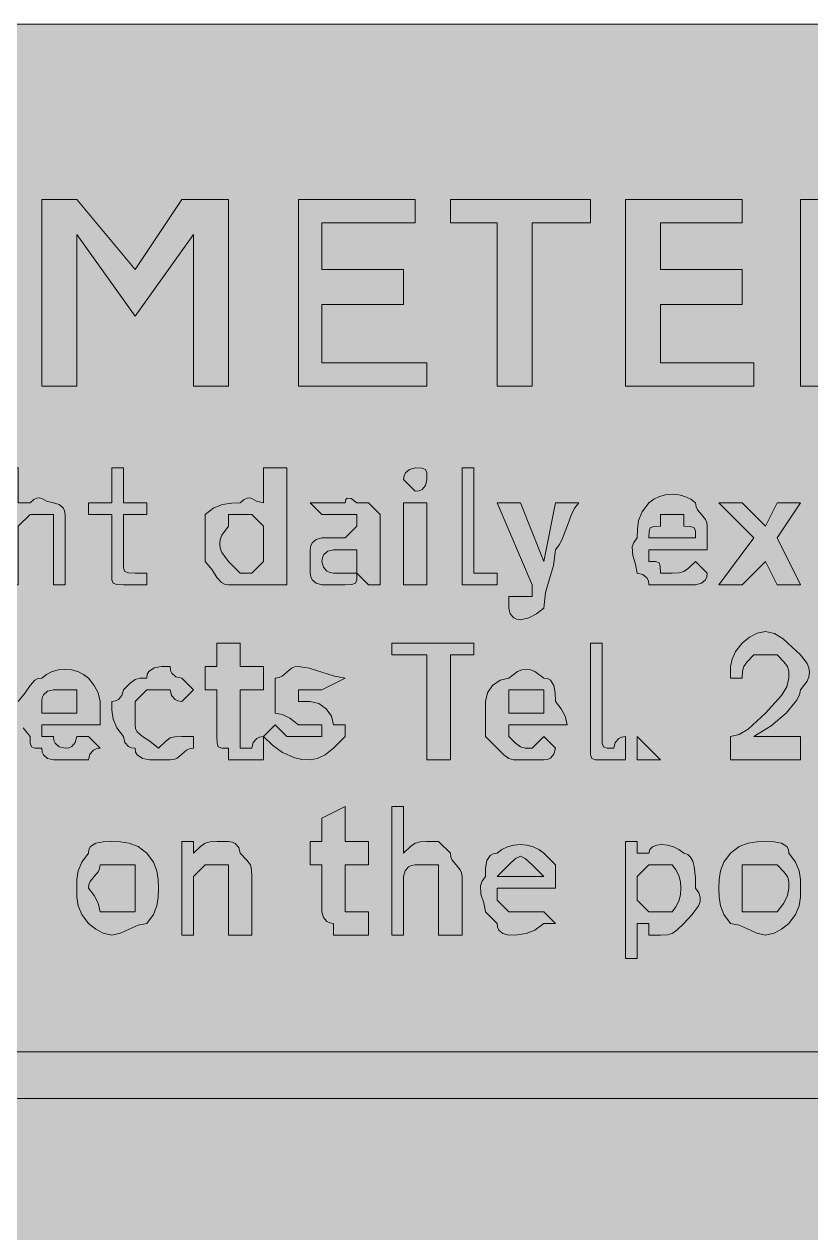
# Model space of a CAD drawing. Header units: metres. Extents: x 10 to 558, y 10 to 259.
# Drawn here: x 284 to 364.8, y 134.5 to 258.7 of the extents above; entities that cross this region are included whole.
import ezdxf

# ---------------------------------------------------------------- set-up
doc = ezdxf.new("R2010")
doc.units = ezdxf.units.M
for name, color, linetype, true_color in [('FILL_FIREBRICK_C36B00', 7, 'Continuous', 0xc36b00), ('FILL_WHITE_FFFFFF', 7, 'Continuous', 0xffffff), ('STROKE_WHITE_FFFFFF', 7, 'Continuous', 0xffffff)]:
    doc.layers.add(name, color=color, linetype=linetype, true_color=true_color)

msp = doc.modelspace()

# ---------------------------------------------------------------- hatches: boundary and pattern name
at = {"layer": 'FILL_FIREBRICK_C36B00', "true_color": 0xc36b00}
h = msp.add_hatch(color=7, dxfattribs=at)
h.dxf.hatch_style = 1
h.paths.add_polyline_path([(551.8, 258.67), (552.54, 258.51), (553.8, 257.97), (554.83, 257.2), (555.75, 256.32), (556.54, 255.82), (557.14, 255.23), (557.56, 254.59), (557.85, 253.92), (558.11, 252.61), (558.15, 251.52), (558.15, 17.52), (558.15, 15.12), (557.44, 14.24), (556.95, 13.47), (556.46, 12.93), (556.15, 12.77), (555.75, 12.72), (555.3, 11.93), (554.83, 11.33), (554.34, 10.91), (553.8, 10.62), (552.54, 10.36), (550.95, 10.32), (16.95, 10.32), (13.35, 10.32), (13.3, 10.72), (13.14, 11.03), (12.6, 11.52), (11.83, 12.01), (10.95, 12.72), (10.26, 13.64), (9.9, 14.67), (9.77, 15.93), (9.75, 17.52), (9.75, 251.52), (9.75, 253.92), (9.8, 254.32), (9.94, 254.63), (10.35, 255.12), (10.76, 255.61), (10.9, 255.92), (10.95, 256.32), (11.83, 256.51), (12.6, 256.92), (13.35, 257.52), (14.25, 257.71), (15.15, 258.12), (16.05, 258.53), (16.95, 258.72), (550.95, 258.72), (551.8, 258.67)])
at = {"layer": 'FILL_WHITE_FFFFFF', "true_color": 0xffffff}
h = msp.add_hatch(color=7, dxfattribs=at)
h.dxf.hatch_style = 1
h.paths.add_polyline_path([(285.75, 240.72), (289.35, 240.72), (295.35, 233.52), (300.15, 240.72), (304.95, 240.72), (304.95, 221.52), (301.35, 221.52), (301.35, 237.12), (295.35, 228.72), (289.35, 237.12), (289.35, 221.52), (285.75, 221.52), (285.75, 240.72)])
h = msp.add_hatch(color=7, dxfattribs=at)
h.dxf.hatch_style = 1
h.paths.add_polyline_path([(312.15, 240.72), (324.15, 240.72), (324.15, 238.32), (314.55, 238.32), (314.55, 233.52), (322.95, 233.52), (322.95, 229.92), (314.55, 229.92), (314.55, 223.92), (325.35, 223.92), (325.35, 221.52), (312.15, 221.52), (312.15, 240.72)])
h = msp.add_hatch(color=7, dxfattribs=at)
h.dxf.hatch_style = 1
h.paths.add_polyline_path([(342.15, 238.32), (336.15, 238.32), (336.15, 221.52), (332.55, 221.52), (332.55, 238.32), (327.75, 238.32), (327.75, 240.72), (342.15, 240.72), (342.15, 238.32)])
h = msp.add_hatch(color=7, dxfattribs=at)
h.dxf.hatch_style = 1
h.paths.add_polyline_path([(345.75, 240.72), (357.75, 240.72), (357.75, 238.32), (349.35, 238.32), (349.35, 233.52), (357.75, 233.52), (357.75, 229.92), (349.35, 229.92), (349.35, 223.92), (358.95, 223.92), (358.95, 221.52), (345.75, 221.52), (345.75, 240.72)])
h = msp.add_hatch(color=7, dxfattribs=at)
h.dxf.hatch_style = 1
h.paths.add_polyline_path([(373.35, 240.72), (374.25, 240.66), (375.11, 240.48), (375.92, 240.15), (376.65, 239.67), (377.26, 239.02), (377.74, 238.19), (378.04, 237.16), (378.15, 235.92), (378.09, 234.97), (377.92, 233.95), (377.64, 232.9), (377.25, 231.87), (376.74, 230.89), (376.12, 230.01), (375.39, 229.28), (374.55, 228.72), (378.15, 221.52), (374.55, 221.52), (370.95, 228.72), (367.35, 228.72), (367.35, 221.52), (363.75, 221.52), (363.75, 240.72), (373.35, 240.72)])
h.paths.add_polyline_path([(374.55, 232.32), (374.55, 234.72), (374.55, 237.12), (373.67, 237.81), (372.9, 238.17), (372.15, 238.32), (367.35, 238.32), (367.35, 232.32), (372.15, 232.32), (374.55, 232.32)], flags=16)
h = msp.add_hatch(color=7, dxfattribs=at)
h.dxf.hatch_style = 1
h.paths.add_polyline_path([(286.95, 208.32), (285.75, 208.32), (284.55, 208.32), (283.35, 207.12), (283.35, 201.12), (282.15, 201.12), (282.15, 213.12), (283.35, 213.12), (283.35, 209.52), (284.55, 209.52), (284.95, 209.86), (285.26, 210.03), (285.52, 210.05), (285.75, 209.97), (286.24, 209.69), (286.95, 209.52), (287.55, 209.37), (287.96, 209.01), (288.1, 208.72), (288.15, 208.32), (288.15, 207.12), (288.15, 201.12), (286.95, 201.12), (286.95, 207.12), (286.95, 208.32)])
h = msp.add_hatch(color=7, dxfattribs=at)
h.dxf.hatch_style = 1
h.paths.add_polyline_path([(294.17, 202.83), (294.3, 202.47), (294.66, 202.34), (295.35, 202.32), (296.55, 202.32), (296.55, 201.12), (294.15, 201.12), (293.46, 201.14), (293.1, 201.27), (292.97, 201.63), (292.95, 202.32), (292.95, 208.32), (290.55, 208.32), (290.55, 209.52), (292.95, 209.52), (292.95, 213.12), (294.15, 213.12), (294.15, 209.52), (296.55, 209.52), (296.55, 208.32), (294.15, 208.32), (294.15, 203.52), (294.17, 202.83)])
h = msp.add_hatch(color=7, dxfattribs=at)
h.dxf.hatch_style = 1
h.paths.add_polyline_path([(306.15, 201.12), (304.95, 201.12), (304.55, 201.17), (304.24, 201.33), (303.75, 201.87), (303.26, 202.64), (302.55, 203.52), (302.55, 208.32), (303.45, 209.01), (304.35, 209.37), (305.25, 209.5), (306.15, 209.52), (306.55, 209.86), (306.86, 210.03), (307.12, 210.05), (307.35, 209.97), (307.84, 209.69), (308.55, 209.52), (308.55, 213.12), (310.95, 213.12), (310.95, 201.12), (308.55, 201.12), (307.35, 201.12), (306.15, 201.12)])
h.paths.add_polyline_path([(308.55, 204.72), (308.55, 205.92), (308.55, 207.12), (307.35, 208.32), (304.95, 208.32), (304.95, 207.12), (304.27, 206.22), (304.11, 205.77), (304.05, 205.32), (304.11, 204.87), (304.27, 204.42), (304.95, 203.52), (306.15, 202.32), (307.35, 202.32), (308.55, 203.52), (308.55, 204.72)], flags=16)
h = msp.add_hatch(color=7, dxfattribs=at)
h.dxf.hatch_style = 1
h.paths.add_polyline_path([(325.2, 211.32), (324.84, 210.91), (324.55, 210.77), (324.15, 210.72), (322.95, 211.92), (323, 212.32), (323.14, 212.61), (323.55, 212.97), (324.15, 213.12), (324.84, 213.1), (325.2, 212.97), (325.33, 212.61), (325.35, 211.92), (325.2, 211.32)])
h = msp.add_hatch(color=7, dxfattribs=at)
h.dxf.hatch_style = 1
h.paths.add_polyline_path([(328.95, 213.12), (330.15, 213.12), (330.15, 203.52), (330.15, 202.32), (331.35, 202.32), (332.55, 202.32), (332.55, 201.12), (331.35, 201.12), (330.15, 201.12), (328.95, 201.12), (328.95, 202.32), (328.95, 213.12)])
h = msp.add_hatch(color=7, dxfattribs=at)
h.dxf.hatch_style = 1
h.paths.add_polyline_path([(318, 201.27), (317.64, 201.14), (316.95, 201.12), (315.75, 201.12), (314.55, 201.12), (313.95, 201.27), (313.54, 201.63), (313.4, 201.92), (313.35, 202.32), (313.35, 203.52), (313.35, 204.72), (313.4, 205.12), (313.54, 205.41), (313.95, 205.77), (314.55, 205.92), (315.75, 205.92), (316.95, 205.92), (318.15, 207.12), (318.15, 208.32), (316.95, 208.32), (315.75, 208.32), (314.55, 208.32), (313.35, 209.52), (314.55, 209.52), (316.95, 209.52), (317, 209.86), (317.14, 210.03), (317.55, 209.97), (318.15, 209.52), (319.35, 209.52), (320.55, 208.32), (320.55, 205.92), (320.55, 203.52), (320.55, 202.32), (320.55, 201.12), (319.35, 201.12), (318.15, 202.32), (318.13, 201.63), (318, 201.27)])
h.paths.add_polyline_path([(318.15, 203.52), (318.15, 204.72), (316.95, 204.72), (315.75, 204.72), (315.15, 204.57), (314.74, 204.21), (314.6, 203.92), (314.55, 203.52), (314.7, 202.92), (315.06, 202.51), (315.35, 202.37), (315.75, 202.32), (316.95, 202.32), (318.15, 202.32), (318.15, 203.52)], flags=16)
h = msp.add_hatch(color=7, dxfattribs=at)
h.dxf.hatch_style = 1
h.paths.add_polyline_path([(348.1, 201.52), (347.96, 201.81), (347.55, 202.17), (346.95, 202.32), (346.78, 203.22), (346.5, 204.12), (346.44, 205.02), (346.61, 205.47), (346.95, 205.92), (346.97, 206.82), (347.1, 207.72), (347.46, 208.62), (348.15, 209.52), (348.65, 209.91), (349.24, 210.19), (349.88, 210.36), (350.55, 210.42), (351.22, 210.36), (351.86, 210.19), (352.45, 209.91), (352.95, 209.52), (353, 209.12), (353.14, 208.81), (353.55, 208.32), (353.96, 207.83), (354.1, 207.52), (354.15, 207.12), (354.15, 204.72), (348.15, 204.72), (348.15, 203.52), (348.84, 203.5), (349.2, 203.37), (349.33, 203.01), (349.35, 202.32), (350.55, 202.32), (351.26, 202.34), (351.75, 202.47), (352.24, 202.83), (352.95, 203.52), (354.15, 202.32), (354.1, 201.92), (353.96, 201.63), (353.55, 201.27), (352.95, 201.12), (349.35, 201.12), (348.15, 201.12), (348.1, 201.52)])
h.paths.add_polyline_path([(352.93, 206.61), (352.8, 206.97), (352.44, 207.1), (351.75, 207.12), (351.75, 208.32), (349.35, 208.32), (349.35, 207.12), (348.66, 207.1), (348.3, 206.97), (348.17, 206.61), (348.15, 205.92), (352.95, 205.92), (352.93, 206.61)], flags=16)
h = msp.add_hatch(color=7, dxfattribs=at)
h.dxf.hatch_style = 1
h.paths.add_polyline_path([(322.95, 201.12), (322.95, 209.52), (325.35, 209.52), (325.35, 201.12), (322.95, 201.12)])
h = msp.add_hatch(color=7, dxfattribs=at)
h.dxf.hatch_style = 1
h.paths.add_polyline_path([(336.15, 201.12), (332.55, 209.52), (334.95, 209.52), (337.35, 203.52), (338.55, 209.52), (340.95, 209.52), (340.55, 209.02), (340.24, 208.43), (339.75, 207.12), (339.26, 205.81), (338.95, 205.22), (338.55, 204.72), (338.36, 203.11), (337.95, 201.72), (337.54, 200.33), (337.35, 198.72), (336.6, 198.12), (335.83, 197.71), (334.95, 197.52), (334.55, 197.57), (334.26, 197.71), (333.9, 198.12), (333.75, 198.72), (333.75, 199.92), (334.95, 199.92), (336.15, 199.92), (336.15, 201.12)])
h = msp.add_hatch(color=7, dxfattribs=at)
h.dxf.hatch_style = 1
h.paths.add_polyline_path([(360.15, 203.52), (357.75, 201.12), (355.35, 201.12), (358.95, 205.92), (355.35, 209.52), (357.75, 209.52), (360.15, 207.12), (361.35, 209.52), (363.75, 209.52), (361.35, 205.92), (363.75, 201.12), (361.35, 201.12), (360.15, 203.52)])
h = msp.add_hatch(color=7, dxfattribs=at)
h.dxf.hatch_style = 1
h.paths.add_polyline_path([(356.55, 191.52), (356.55, 192.72), (356.7, 193.47), (357.06, 194.24), (357.75, 195.12), (358.5, 195.72), (359.27, 196.13), (360.15, 196.32), (361.05, 196.11), (361.95, 195.57), (363.75, 193.92), (364.42, 193.02), (364.59, 192.57), (364.65, 192.12), (364.59, 191.67), (364.42, 191.22), (363.75, 190.32), (363.64, 189.82), (363.34, 189.23), (362.25, 187.92), (360.71, 186.61), (358.95, 185.52), (363.75, 185.52), (363.75, 183.12), (356.55, 183.12), (356.55, 185.52), (357.45, 185.73), (358.35, 186.27), (360.15, 187.92), (361.8, 189.72), (362.34, 190.62), (362.55, 191.52), (362.53, 192.23), (362.4, 192.72), (362.04, 193.21), (361.35, 193.92), (360.15, 193.92), (358.95, 193.92), (358.26, 193.21), (357.9, 192.72), (357.77, 192.23), (357.75, 191.52), (356.55, 191.52)])
h = msp.add_hatch(color=7, dxfattribs=at)
h.dxf.hatch_style = 1
h.paths.add_polyline_path([(306.15, 184.32), (307.35, 184.32), (307.5, 184.92), (307.86, 185.33), (308.15, 185.47), (308.55, 185.52), (308.55, 183.12), (304.95, 183.12), (304.95, 184.32), (304.26, 184.34), (303.9, 184.47), (303.77, 184.83), (303.75, 185.52), (303.75, 190.32), (302.55, 190.32), (302.55, 192.72), (303.75, 192.72), (303.75, 195.12), (306.15, 195.12), (306.15, 192.72), (308.55, 192.72), (308.55, 190.32), (306.15, 190.32), (306.15, 185.52), (306.15, 184.32)])
h = msp.add_hatch(color=7, dxfattribs=at)
h.dxf.hatch_style = 1
h.paths.add_polyline_path([(330.15, 193.92), (327.75, 193.92), (327.75, 183.12), (325.35, 183.12), (325.35, 193.92), (321.75, 193.92), (321.75, 195.12), (330.15, 195.12), (330.15, 193.92)])
h = msp.add_hatch(color=7, dxfattribs=at)
h.dxf.hatch_style = 1
h.paths.add_polyline_path([(342.15, 195.12), (343.35, 195.12), (343.35, 185.52), (343.37, 184.83), (343.5, 184.47), (343.86, 184.34), (344.55, 184.32), (344.7, 184.92), (345.06, 185.33), (345.35, 185.47), (345.75, 185.52), (345.75, 183.12), (344.55, 183.12), (343.35, 183.12), (342.66, 183.14), (342.3, 183.27), (342.17, 183.63), (342.15, 184.32), (342.15, 185.52), (342.15, 195.12)])
h = msp.add_hatch(color=7, dxfattribs=at)
h.dxf.hatch_style = 1
h.paths.add_polyline_path([(298.46, 185.01), (298.95, 185.37), (299.44, 185.5), (300.15, 185.52), (301.35, 185.52), (301.35, 184.32), (300.95, 184.27), (300.64, 184.13), (300.15, 183.72), (299.66, 183.31), (299.35, 183.17), (298.95, 183.12), (297.75, 183.12), (296.87, 183.14), (296.1, 183.27), (295.56, 183.63), (295.4, 183.92), (295.35, 184.32), (294.95, 184.37), (294.66, 184.51), (294.3, 184.92), (294.15, 185.52), (293.46, 186.42), (293.1, 187.32), (292.97, 188.22), (292.95, 189.12), (293.35, 189.17), (293.64, 189.31), (294, 189.72), (294.15, 190.32), (294.86, 191.01), (295.35, 191.37), (295.84, 191.5), (296.55, 191.52), (296.6, 191.92), (296.76, 192.21), (297.3, 192.57), (298.07, 192.7), (298.95, 192.72), (299, 192.32), (299.14, 192.03), (299.55, 191.67), (300.15, 191.52), (301.35, 190.32), (300.15, 189.12), (299.75, 189.17), (299.46, 189.31), (299.1, 189.72), (298.95, 190.32), (296.55, 190.32), (295.35, 189.12), (295.35, 186.72), (295.4, 186.32), (295.56, 186.01), (296.1, 185.52), (296.87, 185.03), (297.75, 184.32), (298.46, 185.01)])
h = msp.add_hatch(color=7, dxfattribs=at)
h.dxf.hatch_style = 1
h.paths.add_polyline_path([(313.35, 189.12), (314.23, 188.91), (315, 188.37), (315.54, 187.6), (315.75, 186.72), (316.95, 186.72), (316.95, 185.52), (315.75, 184.32), (314.87, 183.63), (314.1, 183.27), (313.35, 183.12), (312.5, 183.17), (311.76, 183.33), (310.5, 183.87), (309.47, 184.64), (308.55, 185.52), (309.75, 186.72), (310.95, 185.52), (313.35, 185.52), (314.55, 185.52), (314.55, 186.72), (313.35, 186.72), (312.15, 186.72), (311.27, 187.41), (310.5, 187.77), (309.75, 187.92), (309.75, 190.32), (309.75, 191.52), (310.15, 191.57), (310.46, 191.71), (310.95, 192.12), (311.44, 192.53), (311.75, 192.67), (312.15, 192.72), (313.24, 192.53), (314.55, 192.12), (315.86, 191.71), (316.95, 191.52), (314.55, 190.32), (313.35, 190.32), (312.15, 190.32), (312.15, 189.12), (313.35, 189.12)])
h = msp.add_hatch(color=7, dxfattribs=at)
h.dxf.hatch_style = 1
h.paths.add_polyline_path([(285.94, 183.63), (285.8, 183.92), (285.75, 184.32), (285.06, 184.34), (284.7, 184.47), (284.57, 184.83), (284.55, 185.52), (283.86, 186.42), (283.5, 187.32), (283.37, 188.22), (283.35, 189.12), (284.06, 190), (284.55, 190.77), (285.04, 191.31), (285.35, 191.47), (285.75, 191.52), (286.25, 191.91), (286.84, 192.19), (287.48, 192.36), (288.15, 192.42), (288.82, 192.36), (289.46, 192.19), (290.05, 191.91), (290.55, 191.52), (291.15, 190.77), (291.56, 190), (291.75, 189.12), (291.75, 186.72), (285.75, 186.72), (285.75, 185.52), (286.95, 185.52), (287, 185.12), (287.14, 184.83), (287.55, 184.47), (288.15, 184.32), (288.55, 184.37), (288.84, 184.51), (289.2, 184.92), (289.35, 185.52), (290.55, 185.52), (291.75, 184.32), (291.35, 184.27), (291.06, 184.13), (290.7, 183.72), (290.55, 183.12), (286.95, 183.12), (286.35, 183.27), (285.94, 183.63)])
h.paths.add_polyline_path([(289.35, 190.32), (288.15, 190.32), (286.95, 190.32), (286.35, 190.17), (285.94, 189.81), (285.8, 189.52), (285.75, 189.12), (285.75, 187.92), (289.35, 187.92), (289.35, 190.32)], flags=16)
h = msp.add_hatch(color=7, dxfattribs=at)
h.dxf.hatch_style = 1
h.paths.add_polyline_path([(333.75, 183.27), (333.26, 183.63), (332.55, 184.32), (331.35, 185.52), (331.35, 189.12), (331.56, 190), (332.1, 190.77), (332.87, 191.31), (333.75, 191.52), (334.65, 192.19), (335.1, 192.36), (335.55, 192.42), (336, 192.36), (336.45, 192.19), (337.35, 191.52), (337.75, 191.47), (338.04, 191.31), (338.4, 190.77), (338.53, 190), (338.55, 189.12), (339.15, 188.37), (339.56, 187.6), (339.75, 186.72), (333.75, 186.72), (333.75, 185.52), (334.46, 184.83), (334.95, 184.47), (335.44, 184.34), (336.15, 184.32), (337.35, 185.52), (338.55, 184.32), (338.4, 183.72), (338.04, 183.31), (337.75, 183.17), (337.35, 183.12), (334.95, 183.12), (334.24, 183.14), (333.75, 183.27)])
h.paths.add_polyline_path([(337.35, 190.32), (336.15, 190.32), (333.75, 190.32), (333.75, 189.12), (333.75, 187.92), (337.35, 187.92), (337.35, 190.32)], flags=16)
h = msp.add_hatch(color=7, dxfattribs=at)
h.dxf.hatch_style = 1
h.paths.add_polyline_path([(346.95, 185.52), (349.35, 183.12), (346.95, 183.12), (346.95, 185.52)])
h = msp.add_hatch(color=7, dxfattribs=at)
h.dxf.hatch_style = 1
h.paths.add_polyline_path([(318.15, 167.52), (319.35, 167.52), (319.35, 165.12), (315.75, 165.12), (315.75, 166.32), (315.35, 166.37), (315.06, 166.51), (314.7, 166.92), (314.55, 167.52), (314.55, 172.32), (313.35, 172.32), (313.35, 174.72), (314.55, 174.72), (314.55, 177.12), (316.95, 178.32), (316.95, 174.72), (319.35, 174.72), (319.35, 172.32), (316.95, 172.32), (316.95, 167.52), (318.15, 167.52)])
h = msp.add_hatch(color=7, dxfattribs=at)
h.dxf.hatch_style = 1
h.paths.add_polyline_path([(326.55, 172.32), (325.35, 172.32), (324.15, 172.32), (323.75, 172.27), (323.46, 172.13), (323.1, 171.72), (322.95, 171.12), (322.95, 165.12), (321.75, 165.12), (321.75, 178.32), (322.95, 178.32), (322.95, 173.52), (323.66, 174.21), (324.15, 174.57), (324.64, 174.7), (325.35, 174.72), (326.55, 174.72), (327.75, 173.52), (327.8, 173.12), (327.94, 172.81), (328.35, 172.32), (328.76, 171.83), (328.9, 171.52), (328.95, 171.12), (328.95, 165.12), (326.55, 165.12), (326.55, 171.12), (326.55, 172.32)])
h = msp.add_hatch(color=7, dxfattribs=at)
h.dxf.hatch_style = 1
h.paths.add_polyline_path([(289.5, 171.72), (289.86, 172.62), (290.55, 173.52), (290.6, 173.92), (290.76, 174.21), (291.3, 174.57), (292.07, 174.7), (292.95, 174.72), (293.85, 174.7), (294.75, 174.57), (295.65, 174.21), (296.55, 173.52), (297.24, 172.62), (297.6, 171.72), (297.73, 170.82), (297.75, 169.92), (297.73, 169.02), (297.6, 168.12), (297.24, 167.22), (296.55, 166.32), (295.65, 166.13), (294.75, 165.72), (293.85, 165.31), (292.95, 165.12), (292.07, 165.31), (291.3, 165.72), (290.55, 166.32), (289.86, 167.22), (289.5, 168.12), (289.37, 169.02), (289.35, 169.92), (289.37, 170.82), (289.5, 171.72)])
h.paths.add_polyline_path([(291.7, 171.92), (291.56, 171.61), (291.15, 171.12), (290.74, 170.63), (290.6, 170.32), (290.55, 169.92), (291.15, 169.17), (291.56, 168.4), (291.75, 167.52), (292.95, 167.52), (295.35, 167.52), (295.35, 169.92), (295.35, 172.32), (292.95, 172.32), (291.75, 172.32), (291.7, 171.92)], flags=16)
h = msp.add_hatch(color=7, dxfattribs=at)
h.dxf.hatch_style = 1
h.paths.add_polyline_path([(302.55, 172.32), (301.35, 171.12), (301.35, 165.12), (300.15, 165.12), (300.15, 174.72), (301.35, 174.72), (301.35, 173.52), (302.06, 174.21), (302.55, 174.57), (303.04, 174.7), (303.75, 174.72), (304.95, 174.72), (305.35, 174.67), (305.64, 174.53), (306, 174.12), (306.15, 173.52), (306.84, 172.81), (307.2, 172.32), (307.33, 171.83), (307.35, 171.12), (307.35, 165.12), (304.95, 165.12), (304.95, 171.12), (304.95, 172.32), (303.75, 172.32), (302.55, 172.32)])
h = msp.add_hatch(color=7, dxfattribs=at)
h.dxf.hatch_style = 1
h.paths.add_polyline_path([(332.74, 165.63), (332.6, 165.92), (332.55, 166.32), (331.35, 167.52), (331.18, 168.42), (330.9, 169.32), (330.84, 170.22), (331.01, 170.67), (331.35, 171.12), (331.37, 172), (331.5, 172.77), (331.86, 173.31), (332.15, 173.47), (332.55, 173.52), (333.05, 173.91), (333.64, 174.19), (334.28, 174.36), (334.95, 174.42), (335.62, 174.36), (336.26, 174.19), (336.85, 173.91), (337.35, 173.52), (338.55, 172.32), (338.55, 169.92), (332.55, 169.92), (332.55, 168.72), (333.75, 167.52), (336.15, 167.52), (337.35, 167.52), (338.55, 166.32), (337.35, 166.32), (336.45, 165.63), (335.55, 165.27), (334.65, 165.14), (333.75, 165.12), (333.15, 165.27), (332.74, 165.63)])
h.paths.add_polyline_path([(336.15, 172.32), (335.44, 172.99), (334.95, 173.22), (334.46, 172.99), (333.75, 172.32), (332.55, 171.12), (337.35, 171.12), (336.15, 172.32)], flags=16)
h = msp.add_hatch(color=7, dxfattribs=at)
h.dxf.hatch_style = 1
h.paths.add_polyline_path([(348.54, 174.19), (348.97, 174.36), (349.5, 174.42), (350.08, 174.36), (350.68, 174.19), (351.25, 173.91), (351.75, 173.52), (352.15, 173.41), (352.44, 173.13), (352.66, 172.7), (352.8, 172.17), (352.93, 170.99), (352.95, 169.92), (353.29, 169.47), (353.44, 169.02), (353.41, 168.57), (353.25, 168.12), (352.61, 167.22), (351.75, 166.32), (351.04, 165.63), (350.55, 165.27), (350.06, 165.14), (349.35, 165.12), (348.15, 165.12), (348.15, 166.32), (346.95, 166.32), (346.95, 165.12), (346.95, 162.72), (345.75, 162.72), (345.75, 174.72), (346.95, 174.72), (346.95, 173.52), (348.15, 173.52), (348.26, 173.91), (348.54, 174.19)])
h.paths.add_polyline_path([(346.95, 168.72), (348.15, 167.52), (349.35, 167.52), (350.55, 167.52), (350.94, 168.02), (351.22, 168.61), (351.39, 169.25), (351.45, 169.92), (351.39, 170.59), (351.22, 171.23), (350.94, 171.82), (350.55, 172.32), (349.35, 172.32), (348.15, 172.32), (346.95, 171.12), (346.95, 168.72)], flags=16)
h = msp.add_hatch(color=7, dxfattribs=at)
h.dxf.hatch_style = 1
h.paths.add_polyline_path([(355.5, 171.72), (355.86, 172.62), (356.55, 173.52), (357.45, 174.21), (358.35, 174.57), (359.25, 174.7), (360.15, 174.72), (361.03, 174.7), (361.8, 174.57), (362.34, 174.21), (362.5, 173.92), (362.55, 173.52), (363.24, 172.62), (363.6, 171.72), (363.73, 170.82), (363.75, 169.92), (363.73, 169.02), (363.6, 168.12), (363.24, 167.22), (362.55, 166.32), (361.8, 165.72), (361.03, 165.31), (360.15, 165.12), (359.25, 165.31), (358.35, 165.72), (357.45, 166.13), (356.55, 166.32), (355.86, 167.22), (355.5, 168.12), (355.37, 169.02), (355.35, 169.92), (355.37, 170.82), (355.5, 171.72)])
h.paths.add_polyline_path([(357.75, 169.92), (357.75, 167.52), (360.15, 167.52), (361.35, 167.52), (362.04, 168.4), (362.4, 169.17), (362.55, 169.92), (362.53, 170.63), (362.4, 171.12), (362.04, 171.61), (361.35, 172.32), (360.15, 172.32), (357.75, 172.32), (357.75, 169.92)], flags=16)
h = msp.add_hatch(color=7, dxfattribs=at)
h.dxf.hatch_style = 1
h.paths.add_polyline_path([(490.95, 157.92), (498.15, 157.92), (505.35, 150.72), (498.15, 143.52), (490.95, 143.52), (495.75, 148.32), (62.55, 148.32), (62.55, 153.12), (495.75, 153.12), (490.95, 157.92)])

# ---------------------------------------------------------------- linework, layer by layer
at = {"layer": 'FILL_FIREBRICK_C36B00', "lineweight": 0, "true_color": 0xc36b00}
msp.add_lwpolyline([(16.95, 258.72), (550.95, 258.72)], dxfattribs=at)
at = {"layer": 'FILL_WHITE_FFFFFF', "lineweight": 0, "true_color": 0xffffff}
for points in [[(285.75, 240.72), (289.35, 240.72), (295.35, 233.52), (300.15, 240.72), (304.95, 240.72), (304.95, 221.52), (301.35, 221.52), (301.35, 237.12), (295.35, 228.72), (289.35, 237.12), (289.35, 221.52), (285.75, 221.52)], [(312.15, 240.72), (324.15, 240.72), (324.15, 238.32), (314.55, 238.32), (314.55, 233.52), (322.95, 233.52), (322.95, 229.92), (314.55, 229.92), (314.55, 223.92), (325.35, 223.92), (325.35, 221.52), (312.15, 221.52)], [(342.15, 238.32), (336.15, 238.32), (336.15, 221.52), (332.55, 221.52), (332.55, 238.32), (327.75, 238.32), (327.75, 240.72), (342.15, 240.72)], [(345.75, 240.72), (357.75, 240.72), (357.75, 238.32), (349.35, 238.32), (349.35, 233.52), (357.75, 233.52), (357.75, 229.92), (349.35, 229.92), (349.35, 223.92), (358.95, 223.92), (358.95, 221.52), (345.75, 221.52)], [(373.35, 240.72), (374.25, 240.66), (375.11, 240.48), (375.92, 240.15), (376.65, 239.67), (377.26, 239.02), (377.74, 238.19), (378.04, 237.16), (378.15, 235.92), (378.09, 234.97), (377.92, 233.95), (377.64, 232.9), (377.25, 231.87), (376.74, 230.89), (376.12, 230.01), (375.39, 229.28), (374.55, 228.72), (378.15, 221.52), (374.55, 221.52), (370.95, 228.72), (367.35, 228.72), (367.35, 221.52), (363.75, 221.52), (363.75, 240.72)], [(286.95, 208.32), (285.75, 208.32), (284.55, 208.32), (283.35, 207.12), (283.35, 201.12), (282.15, 201.12), (282.15, 213.12), (283.35, 213.12), (283.35, 209.52), (284.55, 209.52), (284.95, 209.86), (285.26, 210.03), (285.52, 210.05), (285.75, 209.97), (286.24, 209.69), (286.95, 209.52), (287.55, 209.37), (287.96, 209.01), (288.1, 208.72), (288.15, 208.32), (288.15, 207.12), (288.15, 201.12), (286.95, 201.12), (286.95, 207.12)], [(294.17, 202.83), (294.3, 202.47), (294.66, 202.34), (295.35, 202.32), (296.55, 202.32), (296.55, 201.12), (294.15, 201.12), (293.46, 201.14), (293.1, 201.27), (292.97, 201.63), (292.95, 202.32), (292.95, 208.32), (290.55, 208.32), (290.55, 209.52), (292.95, 209.52), (292.95, 213.12), (294.15, 213.12), (294.15, 209.52), (296.55, 209.52), (296.55, 208.32), (294.15, 208.32), (294.15, 203.52)], [(306.15, 201.12), (304.95, 201.12), (304.55, 201.17), (304.24, 201.33), (303.75, 201.87), (303.26, 202.64), (302.55, 203.52), (302.55, 208.32), (303.45, 209.01), (304.35, 209.37), (305.25, 209.5), (306.15, 209.52), (306.55, 209.86), (306.86, 210.03), (307.12, 210.05), (307.35, 209.97), (307.84, 209.69), (308.55, 209.52), (308.55, 213.12), (310.95, 213.12), (310.95, 201.12), (308.55, 201.12), (307.35, 201.12)], [(325.2, 211.32), (324.84, 210.91), (324.55, 210.77), (324.15, 210.72), (322.95, 211.92), (323, 212.32), (323.14, 212.61), (323.55, 212.97), (324.15, 213.12), (324.84, 213.1), (325.2, 212.97), (325.33, 212.61), (325.35, 211.92)], [(328.95, 213.12), (330.15, 213.12), (330.15, 203.52), (330.15, 202.32), (331.35, 202.32), (332.55, 202.32), (332.55, 201.12), (331.35, 201.12), (330.15, 201.12), (328.95, 201.12), (328.95, 202.32)], [(318, 201.27), (317.64, 201.14), (316.95, 201.12), (315.75, 201.12), (314.55, 201.12), (313.95, 201.27), (313.54, 201.63), (313.4, 201.92), (313.35, 202.32), (313.35, 203.52), (313.35, 204.72), (313.4, 205.12), (313.54, 205.41), (313.95, 205.77), (314.55, 205.92), (315.75, 205.92), (316.95, 205.92), (318.15, 207.12), (318.15, 208.32), (316.95, 208.32), (315.75, 208.32), (314.55, 208.32), (313.35, 209.52), (314.55, 209.52), (316.95, 209.52), (317, 209.86), (317.14, 210.03), (317.55, 209.97), (318.15, 209.52), (319.35, 209.52), (320.55, 208.32), (320.55, 205.92), (320.55, 203.52), (320.55, 202.32), (320.55, 201.12), (319.35, 201.12), (318.15, 202.32), (318.13, 201.63)], [(348.1, 201.52), (347.96, 201.81), (347.55, 202.17), (346.95, 202.32), (346.78, 203.22), (346.5, 204.12), (346.44, 205.02), (346.61, 205.47), (346.95, 205.92), (346.97, 206.82), (347.1, 207.72), (347.46, 208.62), (348.15, 209.52), (348.65, 209.91), (349.24, 210.19), (349.88, 210.36), (350.55, 210.42), (351.22, 210.36), (351.86, 210.19), (352.45, 209.91), (352.95, 209.52), (353, 209.12), (353.14, 208.81), (353.55, 208.32), (353.96, 207.83), (354.1, 207.52), (354.15, 207.12), (354.15, 204.72), (348.15, 204.72), (348.15, 203.52), (348.84, 203.5), (349.2, 203.37), (349.33, 203.01), (349.35, 202.32), (350.55, 202.32), (351.26, 202.34), (351.75, 202.47), (352.24, 202.83), (352.95, 203.52), (354.15, 202.32), (354.1, 201.92), (353.96, 201.63), (353.55, 201.27), (352.95, 201.12), (349.35, 201.12), (348.15, 201.12)], [(322.95, 201.12), (322.95, 209.52), (325.35, 209.52), (325.35, 201.12)], [(336.15, 201.12), (332.55, 209.52), (334.95, 209.52), (337.35, 203.52), (338.55, 209.52), (340.95, 209.52), (340.55, 209.02), (340.24, 208.43), (339.75, 207.12), (339.26, 205.81), (338.95, 205.22), (338.55, 204.72), (338.36, 203.11), (337.95, 201.72), (337.54, 200.33), (337.35, 198.72), (336.6, 198.12), (335.83, 197.71), (334.95, 197.52), (334.55, 197.57), (334.26, 197.71), (333.9, 198.12), (333.75, 198.72), (333.75, 199.92), (334.95, 199.92), (336.15, 199.92)], [(360.15, 203.52), (357.75, 201.12), (355.35, 201.12), (358.95, 205.92), (355.35, 209.52), (357.75, 209.52), (360.15, 207.12), (361.35, 209.52), (363.75, 209.52), (361.35, 205.92), (363.75, 201.12), (361.35, 201.12)], [(308.55, 204.72), (308.55, 205.92), (308.55, 207.12), (307.35, 208.32), (304.95, 208.32), (304.95, 207.12), (304.27, 206.22), (304.11, 205.77), (304.05, 205.32), (304.11, 204.87), (304.27, 204.42), (304.95, 203.52), (306.15, 202.32), (307.35, 202.32), (308.55, 203.52)], [(352.93, 206.61), (352.8, 206.97), (352.44, 207.1), (351.75, 207.12), (351.75, 208.32), (349.35, 208.32), (349.35, 207.12), (348.66, 207.1), (348.3, 206.97), (348.17, 206.61), (348.15, 205.92), (352.95, 205.92)], [(318.15, 203.52), (318.15, 204.72), (316.95, 204.72), (315.75, 204.72), (315.15, 204.57), (314.74, 204.21), (314.6, 203.92), (314.55, 203.52), (314.7, 202.92), (315.06, 202.51), (315.35, 202.37), (315.75, 202.32), (316.95, 202.32), (318.15, 202.32)], [(356.55, 191.52), (356.55, 192.72), (356.7, 193.47), (357.06, 194.24), (357.75, 195.12), (358.5, 195.72), (359.27, 196.13), (360.15, 196.32), (361.05, 196.11), (361.95, 195.57), (363.75, 193.92), (364.42, 193.02), (364.59, 192.57), (364.65, 192.12), (364.59, 191.67), (364.42, 191.22), (363.75, 190.32), (363.64, 189.82), (363.34, 189.23), (362.25, 187.92), (360.71, 186.61), (358.95, 185.52), (363.75, 185.52), (363.75, 183.12), (356.55, 183.12), (356.55, 185.52), (357.45, 185.73), (358.35, 186.27), (360.15, 187.92), (361.8, 189.72), (362.34, 190.62), (362.55, 191.52), (362.53, 192.23), (362.4, 192.72), (362.04, 193.21), (361.35, 193.92), (360.15, 193.92), (358.95, 193.92), (358.26, 193.21), (357.9, 192.72), (357.77, 192.23), (357.75, 191.52)], [(306.15, 184.32), (307.35, 184.32), (307.5, 184.92), (307.86, 185.33), (308.15, 185.47), (308.55, 185.52), (308.55, 183.12), (304.95, 183.12), (304.95, 184.32), (304.26, 184.34), (303.9, 184.47), (303.77, 184.83), (303.75, 185.52), (303.75, 190.32), (302.55, 190.32), (302.55, 192.72), (303.75, 192.72), (303.75, 195.12), (306.15, 195.12), (306.15, 192.72), (308.55, 192.72), (308.55, 190.32), (306.15, 190.32), (306.15, 185.52)], [(330.15, 193.92), (327.75, 193.92), (327.75, 183.12), (325.35, 183.12), (325.35, 193.92), (321.75, 193.92), (321.75, 195.12), (330.15, 195.12)], [(342.15, 195.12), (343.35, 195.12), (343.35, 185.52), (343.37, 184.83), (343.5, 184.47), (343.86, 184.34), (344.55, 184.32), (344.7, 184.92), (345.06, 185.33), (345.35, 185.47), (345.75, 185.52), (345.75, 183.12), (344.55, 183.12), (343.35, 183.12), (342.66, 183.14), (342.3, 183.27), (342.17, 183.63), (342.15, 184.32), (342.15, 185.52)], [(298.46, 185.01), (298.95, 185.37), (299.44, 185.5), (300.15, 185.52), (301.35, 185.52), (301.35, 184.32), (300.95, 184.27), (300.64, 184.13), (300.15, 183.72), (299.66, 183.31), (299.35, 183.17), (298.95, 183.12), (297.75, 183.12), (296.87, 183.14), (296.1, 183.27), (295.56, 183.63), (295.4, 183.92), (295.35, 184.32), (294.95, 184.37), (294.66, 184.51), (294.3, 184.92), (294.15, 185.52), (293.46, 186.42), (293.1, 187.32), (292.97, 188.22), (292.95, 189.12), (293.35, 189.17), (293.64, 189.31), (294, 189.72), (294.15, 190.32), (294.86, 191.01), (295.35, 191.37), (295.84, 191.5), (296.55, 191.52), (296.6, 191.92), (296.76, 192.21), (297.3, 192.57), (298.07, 192.7), (298.95, 192.72), (299, 192.32), (299.14, 192.03), (299.55, 191.67), (300.15, 191.52), (301.35, 190.32), (300.15, 189.12), (299.75, 189.17), (299.46, 189.31), (299.1, 189.72), (298.95, 190.32), (296.55, 190.32), (295.35, 189.12), (295.35, 186.72), (295.4, 186.32), (295.56, 186.01), (296.1, 185.52), (296.87, 185.03), (297.75, 184.32)], [(313.35, 189.12), (314.23, 188.91), (315, 188.37), (315.54, 187.6), (315.75, 186.72), (316.95, 186.72), (316.95, 185.52), (315.75, 184.32), (314.87, 183.63), (314.1, 183.27), (313.35, 183.12), (312.5, 183.17), (311.76, 183.33), (310.5, 183.87), (309.47, 184.64), (308.55, 185.52), (309.75, 186.72), (310.95, 185.52), (313.35, 185.52), (314.55, 185.52), (314.55, 186.72), (313.35, 186.72), (312.15, 186.72), (311.27, 187.41), (310.5, 187.77), (309.75, 187.92), (309.75, 190.32), (309.75, 191.52), (310.15, 191.57), (310.46, 191.71), (310.95, 192.12), (311.44, 192.53), (311.75, 192.67), (312.15, 192.72), (313.24, 192.53), (314.55, 192.12), (315.86, 191.71), (316.95, 191.52), (314.55, 190.32), (313.35, 190.32), (312.15, 190.32), (312.15, 189.12)], [(333.75, 183.27), (333.26, 183.63), (332.55, 184.32), (331.35, 185.52), (331.35, 189.12), (331.56, 190), (332.1, 190.77), (332.87, 191.31), (333.75, 191.52), (334.65, 192.19), (335.1, 192.36), (335.55, 192.42), (336, 192.36), (336.45, 192.19), (337.35, 191.52), (337.75, 191.47), (338.04, 191.31), (338.4, 190.77), (338.53, 190), (338.55, 189.12), (339.15, 188.37), (339.56, 187.6), (339.75, 186.72), (333.75, 186.72), (333.75, 185.52), (334.46, 184.83), (334.95, 184.47), (335.44, 184.34), (336.15, 184.32), (337.35, 185.52), (338.55, 184.32), (338.4, 183.72), (338.04, 183.31), (337.75, 183.17), (337.35, 183.12), (334.95, 183.12), (334.24, 183.14)], [(289.35, 190.32), (288.15, 190.32), (286.95, 190.32), (286.35, 190.17), (285.94, 189.81), (285.8, 189.52), (285.75, 189.12), (285.75, 187.92), (289.35, 187.92)], [(337.35, 190.32), (336.15, 190.32), (333.75, 190.32), (333.75, 189.12), (333.75, 187.92), (337.35, 187.92)], [(346.95, 185.52), (349.35, 183.12), (346.95, 183.12)], [(318.15, 167.52), (319.35, 167.52), (319.35, 165.12), (315.75, 165.12), (315.75, 166.32), (315.35, 166.37), (315.06, 166.51), (314.7, 166.92), (314.55, 167.52), (314.55, 172.32), (313.35, 172.32), (313.35, 174.72), (314.55, 174.72), (314.55, 177.12), (316.95, 178.32), (316.95, 174.72), (319.35, 174.72), (319.35, 172.32), (316.95, 172.32), (316.95, 167.52)], [(326.55, 172.32), (325.35, 172.32), (324.15, 172.32), (323.75, 172.27), (323.46, 172.13), (323.1, 171.72), (322.95, 171.12), (322.95, 165.12), (321.75, 165.12), (321.75, 178.32), (322.95, 178.32), (322.95, 173.52), (323.66, 174.21), (324.15, 174.57), (324.64, 174.7), (325.35, 174.72), (326.55, 174.72), (327.75, 173.52), (327.8, 173.12), (327.94, 172.81), (328.35, 172.32), (328.76, 171.83), (328.9, 171.52), (328.95, 171.12), (328.95, 165.12), (326.55, 165.12), (326.55, 171.12)], [(289.5, 171.72), (289.86, 172.62), (290.55, 173.52), (290.6, 173.92), (290.76, 174.21), (291.3, 174.57), (292.07, 174.7), (292.95, 174.72), (293.85, 174.7), (294.75, 174.57), (295.65, 174.21), (296.55, 173.52), (297.24, 172.62), (297.6, 171.72), (297.73, 170.82), (297.75, 169.92), (297.73, 169.02), (297.6, 168.12), (297.24, 167.22), (296.55, 166.32), (295.65, 166.13), (294.75, 165.72), (293.85, 165.31), (292.95, 165.12), (292.07, 165.31), (291.3, 165.72), (290.55, 166.32), (289.86, 167.22), (289.5, 168.12), (289.37, 169.02), (289.35, 169.92), (289.37, 170.82)], [(302.55, 172.32), (301.35, 171.12), (301.35, 165.12), (300.15, 165.12), (300.15, 174.72), (301.35, 174.72), (301.35, 173.52), (302.06, 174.21), (302.55, 174.57), (303.04, 174.7), (303.75, 174.72), (304.95, 174.72), (305.35, 174.67), (305.64, 174.53), (306, 174.12), (306.15, 173.52), (306.84, 172.81), (307.2, 172.32), (307.33, 171.83), (307.35, 171.12), (307.35, 165.12), (304.95, 165.12), (304.95, 171.12), (304.95, 172.32), (303.75, 172.32)], [(332.74, 165.63), (332.6, 165.92), (332.55, 166.32), (331.35, 167.52), (331.18, 168.42), (330.9, 169.32), (330.84, 170.22), (331.01, 170.67), (331.35, 171.12), (331.37, 172), (331.5, 172.77), (331.86, 173.31), (332.15, 173.47), (332.55, 173.52), (333.05, 173.91), (333.64, 174.19), (334.28, 174.36), (334.95, 174.42), (335.62, 174.36), (336.26, 174.19), (336.85, 173.91), (337.35, 173.52), (338.55, 172.32), (338.55, 169.92), (332.55, 169.92), (332.55, 168.72), (333.75, 167.52), (336.15, 167.52), (337.35, 167.52), (338.55, 166.32), (337.35, 166.32), (336.45, 165.63), (335.55, 165.27), (334.65, 165.14), (333.75, 165.12), (333.15, 165.27)], [(348.54, 174.19), (348.97, 174.36), (349.5, 174.42), (350.08, 174.36), (350.68, 174.19), (351.25, 173.91), (351.75, 173.52), (352.15, 173.41), (352.44, 173.13), (352.66, 172.7), (352.8, 172.17), (352.93, 170.99), (352.95, 169.92), (353.29, 169.47), (353.44, 169.02), (353.41, 168.57), (353.25, 168.12), (352.61, 167.22), (351.75, 166.32), (351.04, 165.63), (350.55, 165.27), (350.06, 165.14), (349.35, 165.12), (348.15, 165.12), (348.15, 166.32), (346.95, 166.32), (346.95, 165.12), (346.95, 162.72), (345.75, 162.72), (345.75, 174.72), (346.95, 174.72), (346.95, 173.52), (348.15, 173.52), (348.26, 173.91)], [(355.5, 171.72), (355.86, 172.62), (356.55, 173.52), (357.45, 174.21), (358.35, 174.57), (359.25, 174.7), (360.15, 174.72), (361.03, 174.7), (361.8, 174.57), (362.34, 174.21), (362.5, 173.92), (362.55, 173.52), (363.24, 172.62), (363.6, 171.72), (363.73, 170.82), (363.75, 169.92), (363.73, 169.02), (363.6, 168.12), (363.24, 167.22), (362.55, 166.32), (361.8, 165.72), (361.03, 165.31), (360.15, 165.12), (359.25, 165.31), (358.35, 165.72), (357.45, 166.13), (356.55, 166.32), (355.86, 167.22), (355.5, 168.12), (355.37, 169.02), (355.35, 169.92), (355.37, 170.82)], [(336.15, 172.32), (335.44, 172.99), (334.95, 173.22), (334.46, 172.99), (333.75, 172.32), (332.55, 171.12), (337.35, 171.12)], [(291.7, 171.92), (291.56, 171.61), (291.15, 171.12), (290.74, 170.63), (290.6, 170.32), (290.55, 169.92), (291.15, 169.17), (291.56, 168.4), (291.75, 167.52), (292.95, 167.52), (295.35, 167.52), (295.35, 169.92), (295.35, 172.32), (292.95, 172.32), (291.75, 172.32)], [(346.95, 168.72), (348.15, 167.52), (349.35, 167.52), (350.55, 167.52), (350.94, 168.02), (351.22, 168.61), (351.39, 169.25), (351.45, 169.92), (351.39, 170.59), (351.22, 171.23), (350.94, 171.82), (350.55, 172.32), (349.35, 172.32), (348.15, 172.32), (346.95, 171.12)], [(357.75, 169.92), (357.75, 167.52), (360.15, 167.52), (361.35, 167.52), (362.04, 168.4), (362.4, 169.17), (362.55, 169.92), (362.53, 170.63), (362.4, 171.12), (362.04, 171.61), (361.35, 172.32), (360.15, 172.32), (357.75, 172.32)], [(490.95, 157.92), (498.15, 157.92), (505.35, 150.72), (498.15, 143.52), (490.95, 143.52), (495.75, 148.32), (62.55, 148.32), (62.55, 153.12), (495.75, 153.12)]]:
    msp.add_lwpolyline(points, close=True, dxfattribs=at)
msp.add_lwpolyline([(283.35, 189.12), (284.06, 190), (284.55, 190.77), (285.04, 191.31), (285.35, 191.47), (285.75, 191.52), (286.25, 191.91), (286.84, 192.19), (287.48, 192.36), (288.15, 192.42), (288.82, 192.36), (289.46, 192.19), (290.05, 191.91), (290.55, 191.52), (291.15, 190.77), (291.56, 190), (291.75, 189.12), (291.75, 186.72), (285.75, 186.72), (285.75, 185.52), (286.95, 185.52), (287, 185.12), (287.14, 184.83), (287.55, 184.47), (288.15, 184.32), (288.55, 184.37), (288.84, 184.51), (289.2, 184.92), (289.35, 185.52), (290.55, 185.52), (291.75, 184.32), (291.35, 184.27), (291.06, 184.13), (290.7, 183.72), (290.55, 183.12), (286.95, 183.12), (286.35, 183.27), (285.94, 183.63), (285.8, 183.92), (285.75, 184.32), (285.06, 184.34), (284.7, 184.47), (284.57, 184.83), (284.55, 185.52), (283.86, 186.42)], dxfattribs=at)
at = {"layer": 'STROKE_WHITE_FFFFFF', "lineweight": 0, "true_color": 0xffffff}
for points in [[(363.75, 221.52), (363.75, 240.72)], [(351.95, 171.36), (351.95, 171.36)]]:
    msp.add_lwpolyline(points, dxfattribs=at)

doc.saveas('drawing.dxf')
